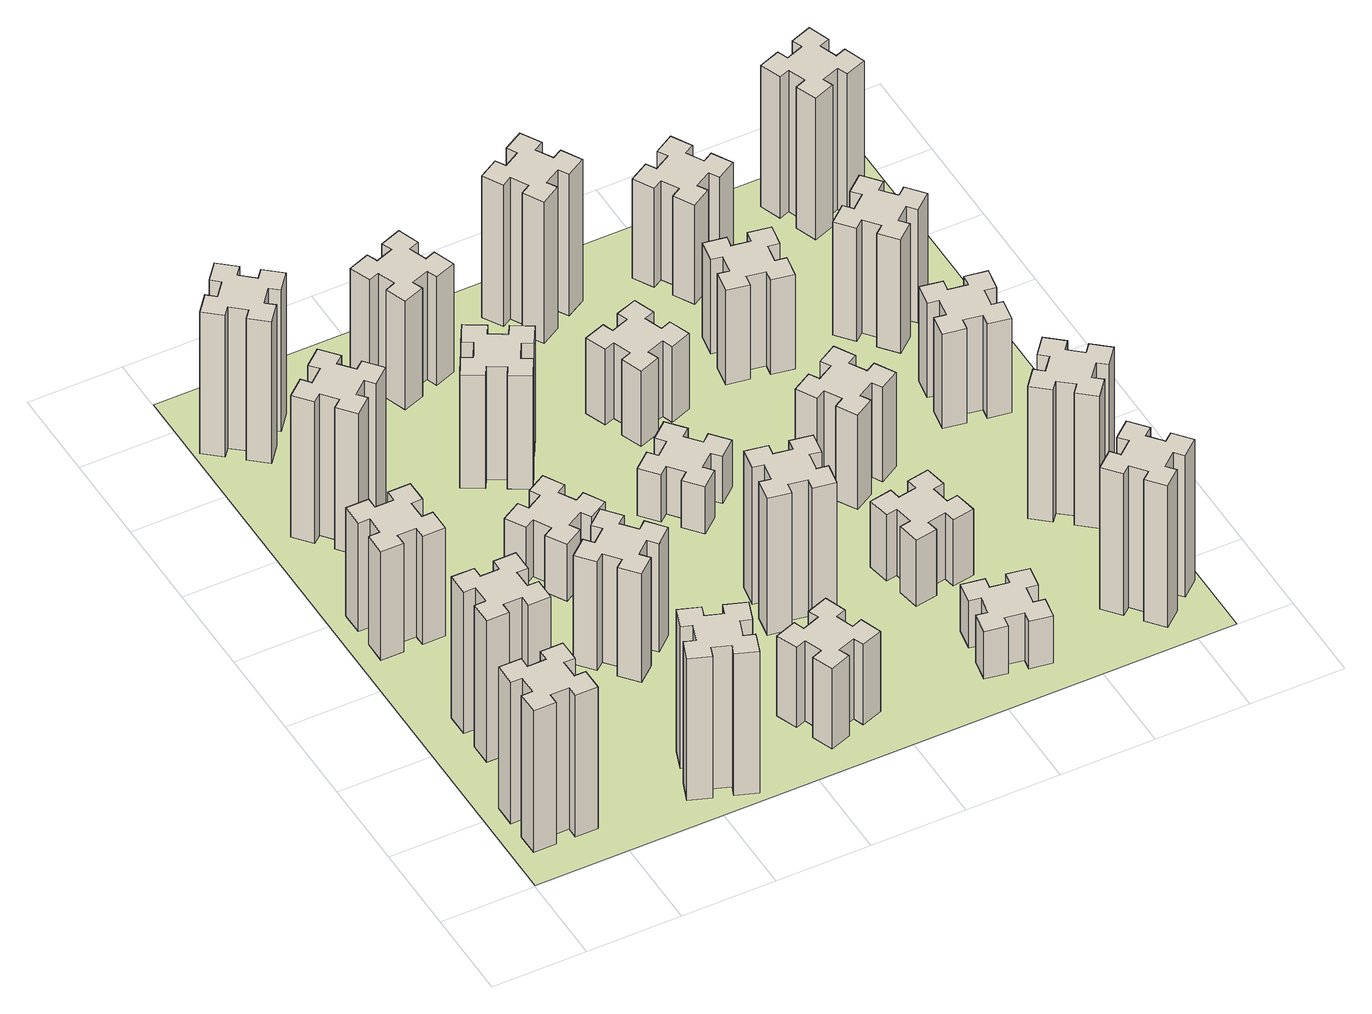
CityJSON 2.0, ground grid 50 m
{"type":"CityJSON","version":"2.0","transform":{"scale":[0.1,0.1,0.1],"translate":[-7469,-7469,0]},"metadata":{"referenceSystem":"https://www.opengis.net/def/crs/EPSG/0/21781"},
"CityObjects":{
"building1":{"type":"Building","attributes":{"class":"1000","function":"1000","usage":"1000","yearOfConstruction":2016,"roofType":"1000","measuredHeight":90,"storeysAboveGround":30,"storeysBelowGround":0},"geometry":[{"type":"Solid","lod":"1","boundaries":[[[[0,1,2,3,4,5,6,7,8,9,10,11,12,13,14,15,16,17,18,19]],[[17,16,20,21]],[[16,15,22,20]],[[15,14,23,22]],[[14,13,24,23]],[[13,12,25,24]],[[12,11,26,25]],[[11,10,27,26]],[[10,9,28,27]],[[9,8,29,28]],[[8,7,30,29]],[[7,6,31,30]],[[6,5,32,31]],[[5,4,33,32]],[[4,3,34,33]],[[3,2,35,34]],[[2,1,36,35]],[[1,0,37,36]],[[0,19,38,37]],[[19,18,39,38]],[[18,17,21,39]],[[24,25,26,27,28,29,30,31,32,33,34,35,36,37,38,39,21,20,22,23]]]]}]},
"building2":{"type":"Building","attributes":{"class":"1000","function":"1000","usage":"1000","yearOfConstruction":2016,"roofType":"1000","measuredHeight":90,"storeysAboveGround":30,"storeysBelowGround":0},"geometry":[{"type":"Solid","lod":"1","boundaries":[[[[40,41,42,43,44,45,46,47,48,49,50,51,52,53,54,55,56,57,58,59]],[[57,56,60,61]],[[56,55,62,60]],[[55,54,63,62]],[[54,53,64,63]],[[53,52,65,64]],[[52,51,66,65]],[[51,50,67,66]],[[50,49,68,67]],[[49,48,69,68]],[[48,47,70,69]],[[47,46,71,70]],[[46,45,72,71]],[[45,44,73,72]],[[44,43,74,73]],[[43,42,75,74]],[[42,41,76,75]],[[41,40,77,76]],[[40,59,78,77]],[[59,58,79,78]],[[58,57,61,79]],[[64,65,66,67,68,69,70,71,72,73,74,75,76,77,78,79,61,60,62,63]]]]}]},
"building3":{"type":"Building","attributes":{"class":"1000","function":"1000","usage":"1000","yearOfConstruction":2016,"roofType":"1000","measuredHeight":69,"storeysAboveGround":30,"storeysBelowGround":0},"geometry":[{"type":"Solid","lod":"1","boundaries":[[[[80,81,82,83,84,85,86,87,88,89,90,91,92,93,94,95,96,97,98,99]],[[97,96,100,101]],[[96,95,102,100]],[[95,94,103,102]],[[94,93,104,103]],[[93,92,105,104]],[[92,91,106,105]],[[91,90,107,106]],[[90,89,108,107]],[[89,88,109,108]],[[88,87,110,109]],[[87,86,111,110]],[[86,85,112,111]],[[85,84,113,112]],[[84,83,114,113]],[[83,82,115,114]],[[82,81,116,115]],[[81,80,117,116]],[[80,99,118,117]],[[99,98,119,118]],[[98,97,101,119]],[[104,105,106,107,108,109,110,111,112,113,114,115,116,117,118,119,101,100,102,103]]]]}]},
"building4":{"type":"Building","attributes":{"class":"1000","function":"1000","usage":"1000","yearOfConstruction":2016,"roofType":"1000","measuredHeight":90,"storeysAboveGround":30,"storeysBelowGround":0},"geometry":[{"type":"Solid","lod":"1","boundaries":[[[[120,121,122,123,124,125,126,127,128,129,130,131,132,133,134,135,136,137,138,139]],[[137,136,140,141]],[[136,135,142,140]],[[135,134,143,142]],[[134,133,144,143]],[[133,132,145,144]],[[132,131,146,145]],[[131,130,147,146]],[[130,129,148,147]],[[129,128,149,148]],[[128,127,150,149]],[[127,126,151,150]],[[126,125,152,151]],[[125,124,153,152]],[[124,123,154,153]],[[123,122,155,154]],[[122,121,156,155]],[[121,120,157,156]],[[120,139,158,157]],[[139,138,159,158]],[[138,137,141,159]],[[144,145,146,147,148,149,150,151,152,153,154,155,156,157,158,159,141,140,142,143]]]]}]},
"building5":{"type":"Building","attributes":{"class":"1000","function":"1000","usage":"1000","yearOfConstruction":2016,"roofType":"1000","measuredHeight":90,"storeysAboveGround":30,"storeysBelowGround":0},"geometry":[{"type":"Solid","lod":"1","boundaries":[[[[160,161,162,163,164,165,166,167,168,169,170,171,172,173,174,175,176,177,178,179]],[[177,176,180,181]],[[176,175,182,180]],[[175,174,183,182]],[[174,173,184,183]],[[173,172,185,184]],[[172,171,186,185]],[[171,170,187,186]],[[170,169,188,187]],[[169,168,189,188]],[[168,167,190,189]],[[167,166,191,190]],[[166,165,192,191]],[[165,164,193,192]],[[164,163,194,193]],[[163,162,195,194]],[[162,161,196,195]],[[161,160,197,196]],[[160,179,198,197]],[[179,178,199,198]],[[178,177,181,199]],[[184,185,186,187,188,189,190,191,192,193,194,195,196,197,198,199,181,180,182,183]]]]}]},
"building6":{"type":"Building","attributes":{"class":"1000","function":"1000","usage":"1000","yearOfConstruction":2016,"roofType":"1000","measuredHeight":90,"storeysAboveGround":30,"storeysBelowGround":0},"geometry":[{"type":"Solid","lod":"1","boundaries":[[[[200,201,202,203,204,205,206,207,208,209,210,211,212,213,214,215,216,217,218,219]],[[217,216,220,221]],[[216,215,222,220]],[[215,214,223,222]],[[214,213,224,223]],[[213,212,225,224]],[[212,211,226,225]],[[211,210,227,226]],[[210,209,228,227]],[[209,208,229,228]],[[208,207,230,229]],[[207,206,231,230]],[[206,205,232,231]],[[205,204,233,232]],[[204,203,234,233]],[[203,202,235,234]],[[202,201,236,235]],[[201,200,237,236]],[[200,219,238,237]],[[219,218,239,238]],[[218,217,221,239]],[[224,225,226,227,228,229,230,231,232,233,234,235,236,237,238,239,221,220,222,223]]]]}]},
"building7":{"type":"Building","attributes":{"class":"1000","function":"1000","usage":"1000","yearOfConstruction":2016,"roofType":"1000","measuredHeight":69,"storeysAboveGround":30,"storeysBelowGround":0},"geometry":[{"type":"Solid","lod":"1","boundaries":[[[[240,241,242,243,244,245,246,247,248,249,250,251,252,253,254,255,256,257,258,259]],[[257,256,260,261]],[[256,255,262,260]],[[255,254,263,262]],[[254,253,264,263]],[[253,252,265,264]],[[252,251,266,265]],[[251,250,267,266]],[[250,249,268,267]],[[249,248,269,268]],[[248,247,270,269]],[[247,246,271,270]],[[246,245,272,271]],[[245,244,273,272]],[[244,243,274,273]],[[243,242,275,274]],[[242,241,276,275]],[[241,240,277,276]],[[240,259,278,277]],[[259,258,279,278]],[[258,257,261,279]],[[264,265,266,267,268,269,270,271,272,273,274,275,276,277,278,279,261,260,262,263]]]]}]},
"building8":{"type":"Building","attributes":{"class":"1000","function":"1000","usage":"1000","yearOfConstruction":2016,"roofType":"1000","measuredHeight":36,"storeysAboveGround":30,"storeysBelowGround":0},"geometry":[{"type":"Solid","lod":"1","boundaries":[[[[280,281,282,283,284,285,286,287,288,289,290,291,292,293,294,295,296,297,298,299]],[[297,296,300,301]],[[296,295,302,300]],[[295,294,303,302]],[[294,293,304,303]],[[293,292,305,304]],[[292,291,306,305]],[[291,290,307,306]],[[290,289,308,307]],[[289,288,309,308]],[[288,287,310,309]],[[287,286,311,310]],[[286,285,312,311]],[[285,284,313,312]],[[284,283,314,313]],[[283,282,315,314]],[[282,281,316,315]],[[281,280,317,316]],[[280,299,318,317]],[[299,298,319,318]],[[298,297,301,319]],[[304,305,306,307,308,309,310,311,312,313,314,315,316,317,318,319,301,300,302,303]]]]}]},
"building9":{"type":"Building","attributes":{"class":"1000","function":"1000","usage":"1000","yearOfConstruction":2016,"roofType":"1000","measuredHeight":51,"storeysAboveGround":30,"storeysBelowGround":0},"geometry":[{"type":"Solid","lod":"1","boundaries":[[[[320,321,322,323,324,325,326,327,328,329,330,331,332,333,334,335,336,337,338,339]],[[337,336,340,341]],[[336,335,342,340]],[[335,334,343,342]],[[334,333,344,343]],[[333,332,345,344]],[[332,331,346,345]],[[331,330,347,346]],[[330,329,348,347]],[[329,328,349,348]],[[328,327,350,349]],[[327,326,351,350]],[[326,325,352,351]],[[325,324,353,352]],[[324,323,354,353]],[[323,322,355,354]],[[322,321,356,355]],[[321,320,357,356]],[[320,339,358,357]],[[339,338,359,358]],[[338,337,341,359]],[[344,345,346,347,348,349,350,351,352,353,354,355,356,357,358,359,341,340,342,343]]]]}]},
"building10":{"type":"Building","attributes":{"class":"1000","function":"1000","usage":"1000","yearOfConstruction":2016,"roofType":"1000","measuredHeight":72,"storeysAboveGround":30,"storeysBelowGround":0},"geometry":[{"type":"Solid","lod":"1","boundaries":[[[[360,361,362,363,364,365,366,367,368,369,370,371,372,373,374,375,376,377,378,379]],[[377,376,380,381]],[[376,375,382,380]],[[375,374,383,382]],[[374,373,384,383]],[[373,372,385,384]],[[372,371,386,385]],[[371,370,387,386]],[[370,369,388,387]],[[369,368,389,388]],[[368,367,390,389]],[[367,366,391,390]],[[366,365,392,391]],[[365,364,393,392]],[[364,363,394,393]],[[363,362,395,394]],[[362,361,396,395]],[[361,360,397,396]],[[360,379,398,397]],[[379,378,399,398]],[[378,377,381,399]],[[384,385,386,387,388,389,390,391,392,393,394,395,396,397,398,399,381,380,382,383]]]]}]},
"building11":{"type":"Building","attributes":{"class":"1000","function":"1000","usage":"1000","yearOfConstruction":2016,"roofType":"1000","measuredHeight":69,"storeysAboveGround":30,"storeysBelowGround":0},"geometry":[{"type":"Solid","lod":"1","boundaries":[[[[400,401,402,403,404,405,406,407,408,409,410,411,412,413,414,415,416,417,418,419]],[[417,416,420,421]],[[416,415,422,420]],[[415,414,423,422]],[[414,413,424,423]],[[413,412,425,424]],[[412,411,426,425]],[[411,410,427,426]],[[410,409,428,427]],[[409,408,429,428]],[[408,407,430,429]],[[407,406,431,430]],[[406,405,432,431]],[[405,404,433,432]],[[404,403,434,433]],[[403,402,435,434]],[[402,401,436,435]],[[401,400,437,436]],[[400,419,438,437]],[[419,418,439,438]],[[418,417,421,439]],[[424,425,426,427,428,429,430,431,432,433,434,435,436,437,438,439,421,420,422,423]]]]}]},
"building12":{"type":"Building","attributes":{"class":"1000","function":"1000","usage":"1000","yearOfConstruction":2016,"roofType":"1000","measuredHeight":87,"storeysAboveGround":30,"storeysBelowGround":0},"geometry":[{"type":"Solid","lod":"1","boundaries":[[[[440,441,442,443,444,445,446,447,448,449,450,451,452,453,454,455,456,457,458,459]],[[457,456,460,461]],[[456,455,462,460]],[[455,454,463,462]],[[454,453,464,463]],[[453,452,465,464]],[[452,451,466,465]],[[451,450,467,466]],[[450,449,468,467]],[[449,448,469,468]],[[448,447,470,469]],[[447,446,471,470]],[[446,445,472,471]],[[445,444,473,472]],[[444,443,474,473]],[[443,442,475,474]],[[442,441,476,475]],[[441,440,477,476]],[[440,459,478,477]],[[459,458,479,478]],[[458,457,461,479]],[[464,465,466,467,468,469,470,471,472,473,474,475,476,477,478,479,461,460,462,463]]]]}]},
"building13":{"type":"Building","attributes":{"class":"1000","function":"1000","usage":"1000","yearOfConstruction":2016,"roofType":"1000","measuredHeight":30,"storeysAboveGround":30,"storeysBelowGround":0},"geometry":[{"type":"Solid","lod":"1","boundaries":[[[[480,481,482,483,484,485,486,487,488,489,490,491,492,493,494,495,496,497,498,499]],[[497,496,500,501]],[[496,495,502,500]],[[495,494,503,502]],[[494,493,504,503]],[[493,492,505,504]],[[492,491,506,505]],[[491,490,507,506]],[[490,489,508,507]],[[489,488,509,508]],[[488,487,510,509]],[[487,486,511,510]],[[486,485,512,511]],[[485,484,513,512]],[[484,483,514,513]],[[483,482,515,514]],[[482,481,516,515]],[[481,480,517,516]],[[480,499,518,517]],[[499,498,519,518]],[[498,497,501,519]],[[504,505,506,507,508,509,510,511,512,513,514,515,516,517,518,519,501,500,502,503]]]]}]},
"building14":{"type":"Building","attributes":{"class":"1000","function":"1000","usage":"1000","yearOfConstruction":2016,"roofType":"1000","measuredHeight":48,"storeysAboveGround":30,"storeysBelowGround":0},"geometry":[{"type":"Solid","lod":"1","boundaries":[[[[520,521,522,523,524,525,526,527,528,529,530,531,532,533,534,535,536,537,538,539]],[[537,536,540,541]],[[536,535,542,540]],[[535,534,543,542]],[[534,533,544,543]],[[533,532,545,544]],[[532,531,546,545]],[[531,530,547,546]],[[530,529,548,547]],[[529,528,549,548]],[[528,527,550,549]],[[527,526,551,550]],[[526,525,552,551]],[[525,524,553,552]],[[524,523,554,553]],[[523,522,555,554]],[[522,521,556,555]],[[521,520,557,556]],[[520,539,558,557]],[[539,538,559,558]],[[538,537,541,559]],[[544,545,546,547,548,549,550,551,552,553,554,555,556,557,558,559,541,540,542,543]]]]}]},
"building15":{"type":"Building","attributes":{"class":"1000","function":"1000","usage":"1000","yearOfConstruction":2016,"roofType":"1000","measuredHeight":30,"storeysAboveGround":30,"storeysBelowGround":0},"geometry":[{"type":"Solid","lod":"1","boundaries":[[[[560,561,562,563,564,565,566,567,568,569,570,571,572,573,574,575,576,577,578,579]],[[577,576,580,581]],[[576,575,582,580]],[[575,574,583,582]],[[574,573,584,583]],[[573,572,585,584]],[[572,571,586,585]],[[571,570,587,586]],[[570,569,588,587]],[[569,568,589,588]],[[568,567,590,589]],[[567,566,591,590]],[[566,565,592,591]],[[565,564,593,592]],[[564,563,594,593]],[[563,562,595,594]],[[562,561,596,595]],[[561,560,597,596]],[[560,579,598,597]],[[579,578,599,598]],[[578,577,581,599]],[[584,585,586,587,588,589,590,591,592,593,594,595,596,597,598,599,581,580,582,583]]]]}]},
"building16":{"type":"Building","attributes":{"class":"1000","function":"1000","usage":"1000","yearOfConstruction":2016,"roofType":"1000","measuredHeight":90,"storeysAboveGround":30,"storeysBelowGround":0},"geometry":[{"type":"Solid","lod":"1","boundaries":[[[[600,601,602,603,604,605,606,607,608,609,610,611,612,613,614,615,616,617,618,619]],[[617,616,620,621]],[[616,615,622,620]],[[615,614,623,622]],[[614,613,624,623]],[[613,612,625,624]],[[612,611,626,625]],[[611,610,627,626]],[[610,609,628,627]],[[609,608,629,628]],[[608,607,630,629]],[[607,606,631,630]],[[606,605,632,631]],[[605,604,633,632]],[[604,603,634,633]],[[603,602,635,634]],[[602,601,636,635]],[[601,600,637,636]],[[600,619,638,637]],[[619,618,639,638]],[[618,617,621,639]],[[624,625,626,627,628,629,630,631,632,633,634,635,636,637,638,639,621,620,622,623]]]]}]},
"building17":{"type":"Building","attributes":{"class":"1000","function":"1000","usage":"1000","yearOfConstruction":2016,"roofType":"1000","measuredHeight":42,"storeysAboveGround":30,"storeysBelowGround":0},"geometry":[{"type":"Solid","lod":"1","boundaries":[[[[640,641,642,643,644,645,646,647,648,649,650,651,652,653,654,655,656,657,658,659]],[[657,656,660,661]],[[656,655,662,660]],[[655,654,663,662]],[[654,653,664,663]],[[653,652,665,664]],[[652,651,666,665]],[[651,650,667,666]],[[650,649,668,667]],[[649,648,669,668]],[[648,647,670,669]],[[647,646,671,670]],[[646,645,672,671]],[[645,644,673,672]],[[644,643,674,673]],[[643,642,675,674]],[[642,641,676,675]],[[641,640,677,676]],[[640,659,678,677]],[[659,658,679,678]],[[658,657,661,679]],[[664,665,666,667,668,669,670,671,672,673,674,675,676,677,678,679,661,660,662,663]]]]}]},
"building18":{"type":"Building","attributes":{"class":"1000","function":"1000","usage":"1000","yearOfConstruction":2016,"roofType":"1000","measuredHeight":60,"storeysAboveGround":30,"storeysBelowGround":0},"geometry":[{"type":"Solid","lod":"1","boundaries":[[[[680,681,682,683,684,685,686,687,688,689,690,691,692,693,694,695,696,697,698,699]],[[697,696,700,701]],[[696,695,702,700]],[[695,694,703,702]],[[694,693,704,703]],[[693,692,705,704]],[[692,691,706,705]],[[691,690,707,706]],[[690,689,708,707]],[[689,688,709,708]],[[688,687,710,709]],[[687,686,711,710]],[[686,685,712,711]],[[685,684,713,712]],[[684,683,714,713]],[[683,682,715,714]],[[682,681,716,715]],[[681,680,717,716]],[[680,699,718,717]],[[699,698,719,718]],[[698,697,701,719]],[[704,705,706,707,708,709,710,711,712,713,714,715,716,717,718,719,701,700,702,703]]]]}]},
"building19":{"type":"Building","attributes":{"class":"1000","function":"1000","usage":"1000","yearOfConstruction":2016,"roofType":"1000","measuredHeight":60,"storeysAboveGround":30,"storeysBelowGround":0},"geometry":[{"type":"Solid","lod":"1","boundaries":[[[[720,721,722,723,724,725,726,727,728,729,730,731,732,733,734,735,736,737,738,739]],[[737,736,740,741]],[[736,735,742,740]],[[735,734,743,742]],[[734,733,744,743]],[[733,732,745,744]],[[732,731,746,745]],[[731,730,747,746]],[[730,729,748,747]],[[729,728,749,748]],[[728,727,750,749]],[[727,726,751,750]],[[726,725,752,751]],[[725,724,753,752]],[[724,723,754,753]],[[723,722,755,754]],[[722,721,756,755]],[[721,720,757,756]],[[720,739,758,757]],[[739,738,759,758]],[[738,737,741,759]],[[744,745,746,747,748,749,750,751,752,753,754,755,756,757,758,759,741,740,742,743]]]]}]},
"building20":{"type":"Building","attributes":{"class":"1000","function":"1000","usage":"1000","yearOfConstruction":2016,"roofType":"1000","measuredHeight":90,"storeysAboveGround":30,"storeysBelowGround":0},"geometry":[{"type":"Solid","lod":"1","boundaries":[[[[760,761,762,763,764,765,766,767,768,769,770,771,772,773,774,775,776,777,778,779]],[[777,776,780,781]],[[776,775,782,780]],[[775,774,783,782]],[[774,773,784,783]],[[773,772,785,784]],[[772,771,786,785]],[[771,770,787,786]],[[770,769,788,787]],[[769,768,789,788]],[[768,767,790,789]],[[767,766,791,790]],[[766,765,792,791]],[[765,764,793,792]],[[764,763,794,793]],[[763,762,795,794]],[[762,761,796,795]],[[761,760,797,796]],[[760,779,798,797]],[[779,778,799,798]],[[778,777,781,799]],[[784,785,786,787,788,789,790,791,792,793,794,795,796,797,798,799,781,780,782,783]]]]}]},
"building21":{"type":"Building","attributes":{"class":"1000","function":"1000","usage":"1000","yearOfConstruction":2016,"roofType":"1000","measuredHeight":63,"storeysAboveGround":30,"storeysBelowGround":0},"geometry":[{"type":"Solid","lod":"1","boundaries":[[[[800,801,802,803,804,805,806,807,808,809,810,811,812,813,814,815,816,817,818,819]],[[817,816,820,821]],[[816,815,822,820]],[[815,814,823,822]],[[814,813,824,823]],[[813,812,825,824]],[[812,811,826,825]],[[811,810,827,826]],[[810,809,828,827]],[[809,808,829,828]],[[808,807,830,829]],[[807,806,831,830]],[[806,805,832,831]],[[805,804,833,832]],[[804,803,834,833]],[[803,802,835,834]],[[802,801,836,835]],[[801,800,837,836]],[[800,819,838,837]],[[819,818,839,838]],[[818,817,821,839]],[[824,825,826,827,828,829,830,831,832,833,834,835,836,837,838,839,821,820,822,823]]]]}]},
"building22":{"type":"Building","attributes":{"class":"1000","function":"1000","usage":"1000","yearOfConstruction":2016,"roofType":"1000","measuredHeight":84,"storeysAboveGround":30,"storeysBelowGround":0},"geometry":[{"type":"Solid","lod":"1","boundaries":[[[[840,841,842,843,844,845,846,847,848,849,850,851,852,853,854,855,856,857,858,859]],[[857,856,860,861]],[[856,855,862,860]],[[855,854,863,862]],[[854,853,864,863]],[[853,852,865,864]],[[852,851,866,865]],[[851,850,867,866]],[[850,849,868,867]],[[849,848,869,868]],[[848,847,870,869]],[[847,846,871,870]],[[846,845,872,871]],[[845,844,873,872]],[[844,843,874,873]],[[843,842,875,874]],[[842,841,876,875]],[[841,840,877,876]],[[840,859,878,877]],[[859,858,879,878]],[[858,857,861,879]],[[864,865,866,867,868,869,870,871,872,873,874,875,876,877,878,879,861,860,862,863]]]]}]},
"building23":{"type":"Building","attributes":{"class":"1000","function":"1000","usage":"1000","yearOfConstruction":2016,"roofType":"1000","measuredHeight":60,"storeysAboveGround":30,"storeysBelowGround":0},"geometry":[{"type":"Solid","lod":"1","boundaries":[[[[880,881,882,883,884,885,886,887,888,889,890,891,892,893,894,895,896,897,898,899]],[[897,896,900,901]],[[896,895,902,900]],[[895,894,903,902]],[[894,893,904,903]],[[893,892,905,904]],[[892,891,906,905]],[[891,890,907,906]],[[890,889,908,907]],[[889,888,909,908]],[[888,887,910,909]],[[887,886,911,910]],[[886,885,912,911]],[[885,884,913,912]],[[884,883,914,913]],[[883,882,915,914]],[[882,881,916,915]],[[881,880,917,916]],[[880,899,918,917]],[[899,898,919,918]],[[898,897,901,919]],[[904,905,906,907,908,909,910,911,912,913,914,915,916,917,918,919,901,900,902,903]]]]}]},
"building24":{"type":"Building","attributes":{"class":"1000","function":"1000","usage":"1000","yearOfConstruction":2016,"roofType":"1000","measuredHeight":72,"storeysAboveGround":30,"storeysBelowGround":0},"geometry":[{"type":"Solid","lod":"1","boundaries":[[[[920,921,922,923,924,925,926,927,928,929,930,931,932,933,934,935,936,937,938,939]],[[937,936,940,941]],[[936,935,942,940]],[[935,934,943,942]],[[934,933,944,943]],[[933,932,945,944]],[[932,931,946,945]],[[931,930,947,946]],[[930,929,948,947]],[[929,928,949,948]],[[928,927,950,949]],[[927,926,951,950]],[[926,925,952,951]],[[925,924,953,952]],[[924,923,954,953]],[[923,922,955,954]],[[922,921,956,955]],[[921,920,957,956]],[[920,939,958,957]],[[939,938,959,958]],[[938,937,941,959]],[[944,945,946,947,948,949,950,951,952,953,954,955,956,957,958,959,941,940,942,943]]]]}]},
"building25":{"type":"Building","attributes":{"class":"1000","function":"1000","usage":"1000","yearOfConstruction":2016,"roofType":"1000","measuredHeight":90,"storeysAboveGround":30,"storeysBelowGround":0},"geometry":[{"type":"Solid","lod":"1","boundaries":[[[[960,961,962,963,964,965,966,967,968,969,970,971,972,973,974,975,976,977,978,979]],[[977,976,980,981]],[[976,975,982,980]],[[975,974,983,982]],[[974,973,984,983]],[[973,972,985,984]],[[972,971,986,985]],[[971,970,987,986]],[[970,969,988,987]],[[969,968,989,988]],[[968,967,990,989]],[[967,966,991,990]],[[966,965,992,991]],[[965,964,993,992]],[[964,963,994,993]],[[963,962,995,994]],[[962,961,996,995]],[[961,960,997,996]],[[960,979,998,997]],[[979,978,999,998]],[[978,977,981,999]],[[984,985,986,987,988,989,990,991,992,993,994,995,996,997,998,999,981,980,982,983]]]]}]},
"landuse1":{"type":"LandUse","attributes":{"name":"plot1","function":"1010"},"geometry":[{"type":"MultiSurface","lod":"1","boundaries":[[[1000,1001,1002,1003]]]}]}
},
"vertices":[
[165,425,0],[165,325,0],[105,325,0],[105,205,0],[225,205,0],[225,265,0],[325,265,0],[325,205,0],[445,205,0],[445,325,0],[385,325,0],[385,425,0],[445,425,0],[445,545,0],[325,545,0],[325,485,0],[225,485,0],[225,545,0],[105,545,0],[105,425,0],[225,485,900],[225,545,900],[325,485,900],[325,545,900],[445,545,900],[445,425,900],[385,425,900],[385,325,900],[445,325,900],[445,205,900],[325,205,900],[325,265,900],[225,265,900],[225,205,900],[105,205,900],[105,325,900],[165,325,900],[165,425,900],[105,425,900],[105,545,900],
[425,1125,0],[325,1125,0],[325,1185,0],[205,1185,0],[205,1065,0],[265,1065,0],[265,965,0],[205,965,0],[205,845,0],[325,845,0],[325,905,0],[425,905,0],[425,845,0],[545,845,0],[545,965,0],[485,965,0],[485,1065,0],[545,1065,0],[545,1185,0],[425,1185,0],[485,1065,900],[545,1065,900],[485,965,900],[545,965,900],[545,845,900],[425,845,900],[425,905,900],[325,905,900],[325,845,900],[205,845,900],[205,965,900],[265,965,900],[265,1065,900],[205,1065,900],[205,1185,900],[325,1185,900],[325,1125,900],[425,1125,900],[425,1185,900],[545,1185,900],
[325,1965,0],[225,1965,0],[225,2025,0],[105,2025,0],[105,1905,0],[165,1905,0],[165,1805,0],[105,1805,0],[105,1685,0],[225,1685,0],[225,1745,0],[325,1745,0],[325,1685,0],[445,1685,0],[445,1805,0],[385,1805,0],[385,1905,0],[445,1905,0],[445,2025,0],[325,2025,0],[385,1905,690],[445,1905,690],[385,1805,690],[445,1805,690],[445,1685,690],[325,1685,690],[325,1745,690],[225,1745,690],[225,1685,690],[105,1685,690],[105,1805,690],[165,1805,690],[165,1905,690],[105,1905,690],[105,2025,690],[225,2025,690],[225,1965,690],[325,1965,690],[325,2025,690],[445,2025,690],
[492,2628,0],[427,2704,0],[473,2743,0],[396,2835,0],[304,2758,0],[343,2712,0],[266,2647,0],[228,2693,0],[136,2616,0],[213,2524,0],[259,2563,0],[323,2486,0],[277,2448,0],[354,2356,0],[446,2433,0],[408,2479,0],[484,2543,0],[523,2497,0],[615,2574,0],[538,2666,0],[484,2543,900],[523,2497,900],[408,2479,900],[446,2433,900],[354,2356,900],[277,2448,900],[323,2486,900],[259,2563,900],[213,2524,900],[136,2616,900],[228,2693,900],[266,2647,900],[343,2712,900],[304,2758,900],[396,2835,900],[473,2743,900],[427,2704,900],[492,2628,900],[538,2666,900],[615,2574,900],
[1029,360,0],[995,266,0],[939,287,0],[897,174,0],[1010,133,0],[1031,189,0],[1125,155,0],[1104,99,0],[1217,57,0],[1258,170,0],[1202,191,0],[1236,285,0],[1292,264,0],[1333,377,0],[1220,418,0],[1200,362,0],[1106,396,0],[1127,452,0],[1014,493,0],[973,380,0],[1106,396,900],[1127,452,900],[1200,362,900],[1220,418,900],[1333,377,900],[1292,264,900],[1236,285,900],[1202,191,900],[1258,170,900],[1217,57,900],[1104,99,900],[1125,155,900],[1031,189,900],[1010,133,900],[897,174,900],[939,287,900],[995,266,900],[1029,360,900],[973,380,900],[1014,493,900],
[384,3387,0],[308,3452,0],[346,3498,0],[254,3575,0],[177,3483,0],[223,3444,0],[159,3368,0],[113,3406,0],[36,3314,0],[128,3237,0],[166,3283,0],[243,3219,0],[204,3173,0],[296,3096,0],[373,3188,0],[327,3226,0],[392,3303,0],[438,3264,0],[515,3356,0],[423,3433,0],[392,3303,900],[438,3264,900],[327,3226,900],[373,3188,900],[296,3096,900],[204,3173,900],[243,3219,900],[166,3283,900],[128,3237,900],[36,3314,900],[113,3406,900],[159,3368,900],[223,3444,900],[177,3483,900],[254,3575,900],[346,3498,900],[308,3452,900],[384,3387,900],[423,3433,900],[515,3356,900],
[1083,1332,0],[1006,1267,0],[968,1313,0],[876,1236,0],[953,1144,0],[999,1183,0],[1063,1106,0],[1017,1068,0],[1094,976,0],[1186,1053,0],[1148,1099,0],[1224,1163,0],[1263,1117,0],[1355,1194,0],[1278,1286,0],[1232,1248,0],[1167,1324,0],[1213,1363,0],[1136,1455,0],[1044,1378,0],[1167,1324,690],[1213,1363,690],[1232,1248,690],[1278,1286,690],[1355,1194,690],[1263,1117,690],[1224,1163,690],[1148,1099,690],[1186,1053,690],[1094,976,690],[1017,1068,690],[1063,1106,690],[999,1183,690],[953,1144,690],[876,1236,690],[968,1313,690],[1006,1267,690],[1083,1332,690],[1044,1378,690],[1136,1455,690],
[995,1844,0],[1045,1757,0],[993,1727,0],[1053,1623,0],[1157,1683,0],[1127,1735,0],[1214,1785,0],[1244,1733,0],[1348,1793,0],[1288,1897,0],[1236,1867,0],[1186,1954,0],[1238,1984,0],[1178,2088,0],[1074,2028,0],[1104,1976,0],[1017,1926,0],[987,1978,0],[883,1918,0],[943,1814,0],[1017,1926,360],[987,1978,360],[1104,1976,360],[1074,2028,360],[1178,2088,360],[1238,1984,360],[1186,1954,360],[1236,1867,360],[1288,1897,360],[1348,1793,360],[1244,1733,360],[1214,1785,360],[1127,1735,360],[1157,1683,360],[1053,1623,360],[993,1727,360],[1045,1757,360],[995,1844,360],[943,1814,360],[883,1918,360],
[1765,496,0],[1671,462,0],[1650,518,0],[1537,477,0],[1579,364,0],[1635,385,0],[1669,291,0],[1613,270,0],[1654,157,0],[1767,199,0],[1746,255,0],[1840,289,0],[1860,233,0],[1973,274,0],[1932,387,0],[1876,366,0],[1842,460,0],[1898,480,0],[1857,593,0],[1744,552,0],[1842,460,510],[1898,480,510],[1876,366,510],[1932,387,510],[1973,274,510],[1860,233,510],[1840,289,510],[1746,255,510],[1767,199,510],[1654,157,510],[1613,270,510],[1669,291,510],[1635,385,510],[1579,364,510],[1537,477,510],[1650,518,510],[1671,462,510],[1765,496,510],[1744,552,510],[1857,593,510],
[1314,2666,0],[1227,2716,0],[1257,2768,0],[1153,2828,0],[1093,2724,0],[1145,2694,0],[1095,2607,0],[1043,2637,0],[983,2533,0],[1087,2473,0],[1117,2525,0],[1204,2475,0],[1174,2423,0],[1278,2363,0],[1338,2467,0],[1286,2497,0],[1336,2584,0],[1388,2554,0],[1448,2658,0],[1344,2718,0],[1336,2584,720],[1388,2554,720],[1286,2497,720],[1338,2467,720],[1278,2363,720],[1174,2423,720],[1204,2475,720],[1117,2525,720],[1087,2473,720],[983,2533,720],[1043,2637,720],[1095,2607,720],[1145,2694,720],[1093,2724,720],[1153,2828,720],[1257,2768,720],[1227,2716,720],[1314,2666,720],[1344,2718,720],[1448,2658,720],
[1125,3456,0],[1031,3422,0],[1010,3478,0],[897,3437,0],[939,3324,0],[995,3345,0],[1029,3251,0],[973,3230,0],[1014,3117,0],[1127,3159,0],[1106,3215,0],[1200,3249,0],[1220,3193,0],[1333,3234,0],[1292,3347,0],[1236,3326,0],[1202,3420,0],[1258,3440,0],[1217,3553,0],[1104,3512,0],[1202,3420,690],[1258,3440,690],[1236,3326,690],[1292,3347,690],[1333,3234,690],[1220,3193,690],[1200,3249,690],[1106,3215,690],[1127,3159,690],[1014,3117,690],[973,3230,690],[1029,3251,690],[995,3345,690],[939,3324,690],[897,3437,690],[1010,3478,690],[1031,3422,690],[1125,3456,690],[1104,3512,690],[1217,3553,690],
[2055,1047,0],[2072,1145,0],[2131,1135,0],[2152,1253,0],[2034,1274,0],[2024,1215,0],[1925,1232,0],[1936,1291,0],[1817,1312,0],[1797,1194,0],[1856,1184,0],[1838,1085,0],[1779,1096,0],[1758,977,0],[1877,957,0],[1887,1016,0],[1985,998,0],[1975,939,0],[2093,918,0],[2114,1037,0],[1985,998,870],[1975,939,870],[1887,1016,870],[1877,957,870],[1758,977,870],[1779,1096,870],[1838,1085,870],[1856,1184,870],[1797,1194,870],[1817,1312,870],[1936,1291,870],[1925,1232,870],[2024,1215,870],[2034,1274,870],[2152,1253,870],[2131,1135,870],[2072,1145,870],[2055,1047,870],[2114,1037,870],[2093,918,870],
[1972,1988,0],[1907,2064,0],[1953,2103,0],[1876,2195,0],[1784,2118,0],[1823,2072,0],[1746,2007,0],[1708,2053,0],[1616,1976,0],[1693,1884,0],[1739,1923,0],[1803,1846,0],[1757,1808,0],[1834,1716,0],[1926,1793,0],[1888,1839,0],[1964,1903,0],[2003,1857,0],[2095,1934,0],[2018,2026,0],[1964,1903,300],[2003,1857,300],[1888,1839,300],[1926,1793,300],[1834,1716,300],[1757,1808,300],[1803,1846,300],[1739,1923,300],[1693,1884,300],[1616,1976,300],[1708,2053,300],[1746,2007,300],[1823,2072,300],[1784,2118,300],[1876,2195,300],[1953,2103,300],[1907,2064,300],[1972,1988,300],[2018,2026,300],[2095,1934,300],
[1946,2475,0],[2040,2509,0],[2060,2453,0],[2173,2494,0],[2132,2607,0],[2076,2586,0],[2042,2680,0],[2098,2700,0],[2057,2813,0],[1944,2772,0],[1965,2716,0],[1871,2682,0],[1850,2738,0],[1737,2697,0],[1779,2584,0],[1835,2605,0],[1869,2511,0],[1813,2490,0],[1854,2377,0],[1967,2419,0],[1869,2511,480],[1813,2490,480],[1835,2605,480],[1779,2584,480],[1737,2697,480],[1850,2738,480],[1871,2682,480],[1965,2716,480],[1944,2772,480],[2057,2813,480],[2098,2700,480],[2042,2680,480],[2076,2586,480],[2132,2607,480],[2173,2494,480],[2060,2453,480],[2040,2509,480],[1946,2475,480],[1967,2419,480],[1854,2377,480],
[2596,444,0],[2578,345,0],[2519,356,0],[2498,237,0],[2617,217,0],[2627,276,0],[2725,258,0],[2715,199,0],[2833,178,0],[2854,297,0],[2795,307,0],[2812,405,0],[2871,395,0],[2892,513,0],[2774,534,0],[2764,475,0],[2665,492,0],[2676,551,0],[2557,572,0],[2537,454,0],[2665,492,300],[2676,551,300],[2764,475,300],[2774,534,300],[2892,513,300],[2871,395,300],[2812,405,300],[2795,307,300],[2854,297,300],[2833,178,300],[2715,199,300],[2725,258,300],[2627,276,300],[2617,217,300],[2498,237,300],[2519,356,300],[2578,345,300],[2596,444,300],[2537,454,300],[2557,572,300],
[1844,3556,0],[1757,3506,0],[1727,3558,0],[1623,3498,0],[1683,3394,0],[1735,3424,0],[1785,3337,0],[1733,3307,0],[1793,3203,0],[1897,3263,0],[1867,3315,0],[1954,3365,0],[1984,3313,0],[2088,3373,0],[2028,3477,0],[1976,3447,0],[1926,3534,0],[1978,3564,0],[1918,3668,0],[1814,3608,0],[1926,3534,900],[1978,3564,900],[1976,3447,900],[2028,3477,900],[2088,3373,900],[1984,3313,900],[1954,3365,900],[1867,3315,900],[1897,3263,900],[1793,3203,900],[1733,3307,900],[1785,3337,900],[1735,3424,900],[1683,3394,900],[1623,3498,900],[1727,3558,900],[1757,3506,900],[1844,3556,900],[1814,3608,900],[1918,3668,900],
[2625,1132,0],[2527,1115,0],[2517,1174,0],[2398,1153,0],[2419,1035,0],[2478,1045,0],[2496,947,0],[2437,937,0],[2457,818,0],[2576,839,0],[2565,898,0],[2664,916,0],[2674,857,0],[2792,877,0],[2771,996,0],[2712,985,0],[2695,1084,0],[2754,1094,0],[2733,1212,0],[2615,1191,0],[2695,1084,420],[2754,1094,420],[2712,985,420],[2771,996,420],[2792,877,420],[2674,857,420],[2664,916,420],[2565,898,420],[2576,839,420],[2457,818,420],[2437,937,420],[2496,947,420],[2478,1045,420],[2419,1035,420],[2398,1153,420],[2517,1174,420],[2527,1115,420],[2625,1132,420],[2615,1191,420],[2733,1212,420],
[2475,1744,0],[2525,1657,0],[2473,1627,0],[2533,1523,0],[2637,1583,0],[2607,1635,0],[2694,1685,0],[2724,1633,0],[2828,1693,0],[2768,1797,0],[2716,1767,0],[2666,1854,0],[2718,1884,0],[2658,1988,0],[2554,1928,0],[2584,1876,0],[2497,1826,0],[2467,1878,0],[2363,1818,0],[2423,1714,0],[2497,1826,600],[2467,1878,600],[2584,1876,600],[2554,1928,600],[2658,1988,600],[2718,1884,600],[2666,1854,600],[2716,1767,600],[2768,1797,600],[2828,1693,600],[2724,1633,600],[2694,1685,600],[2607,1635,600],[2637,1583,600],[2533,1523,600],[2473,1627,600],[2525,1657,600],[2475,1744,600],[2423,1714,600],[2363,1818,600],
[2664,2795,0],[2565,2812,0],[2576,2871,0],[2457,2892,0],[2437,2774,0],[2496,2764,0],[2478,2665,0],[2419,2676,0],[2398,2557,0],[2517,2537,0],[2527,2596,0],[2625,2578,0],[2615,2519,0],[2733,2498,0],[2754,2617,0],[2695,2627,0],[2712,2725,0],[2771,2715,0],[2792,2833,0],[2674,2854,0],[2712,2725,600],[2771,2715,600],[2695,2627,600],[2754,2617,600],[2733,2498,600],[2615,2519,600],[2625,2578,600],[2527,2596,600],[2517,2537,600],[2398,2557,600],[2419,2676,600],[2478,2665,600],[2496,2764,600],[2437,2774,600],[2457,2892,600],[2576,2871,600],[2565,2812,600],[2664,2795,600],[2674,2854,600],[2792,2833,600],
[3468,259,0],[3544,323,0],[3583,277,0],[3675,354,0],[3598,446,0],[3552,408,0],[3487,484,0],[3533,523,0],[3456,615,0],[3364,538,0],[3403,492,0],[3326,427,0],[3288,473,0],[3196,396,0],[3273,304,0],[3319,343,0],[3383,266,0],[3337,228,0],[3414,136,0],[3506,213,0],[3383,266,900],[3337,228,900],[3319,343,900],[3273,304,900],[3196,396,900],[3288,473,900],[3326,427,900],[3403,492,900],[3364,538,900],[3456,615,900],[3533,523,900],[3487,484,900],[3552,408,900],[3598,446,900],[3675,354,900],[3583,277,900],[3544,323,900],[3468,259,900],[3506,213,900],[3414,136,900],
[2716,3347,0],[2666,3434,0],[2718,3464,0],[2658,3568,0],[2554,3508,0],[2584,3456,0],[2497,3406,0],[2467,3458,0],[2363,3398,0],[2423,3294,0],[2475,3324,0],[2525,3237,0],[2473,3207,0],[2533,3103,0],[2637,3163,0],[2607,3215,0],[2694,3265,0],[2724,3213,0],[2828,3273,0],[2768,3377,0],[2694,3265,630],[2724,3213,630],[2607,3215,630],[2637,3163,630],[2533,3103,630],[2473,3207,630],[2525,3237,630],[2475,3324,630],[2423,3294,630],[2363,3398,630],[2467,3458,630],[2497,3406,630],[2584,3456,630],[2554,3508,630],[2658,3568,630],[2718,3464,630],[2666,3434,630],[2716,3347,630],[2768,3377,630],[2828,3273,630],
[3487,1006,0],[3552,1083,0],[3598,1044,0],[3675,1136,0],[3583,1213,0],[3544,1167,0],[3468,1232,0],[3506,1278,0],[3414,1355,0],[3337,1263,0],[3383,1224,0],[3319,1148,0],[3273,1186,0],[3196,1094,0],[3288,1017,0],[3326,1063,0],[3403,999,0],[3364,953,0],[3456,876,0],[3533,968,0],[3403,999,840],[3364,953,840],[3326,1063,840],[3288,1017,840],[3196,1094,840],[3273,1186,840],[3319,1148,840],[3383,1224,840],[3337,1263,840],[3414,1355,840],[3506,1278,840],[3468,1232,840],[3544,1167,840],[3583,1213,840],[3675,1136,840],[3598,1044,840],[3552,1083,840],[3487,1006,840],[3533,968,840],[3456,876,840],
[3267,1856,0],[3365,1838,0],[3355,1779,0],[3473,1758,0],[3494,1877,0],[3435,1887,0],[3452,1985,0],[3511,1975,0],[3532,2093,0],[3414,2114,0],[3404,2055,0],[3305,2072,0],[3316,2131,0],[3197,2152,0],[3177,2034,0],[3236,2024,0],[3218,1925,0],[3159,1936,0],[3138,1817,0],[3257,1797,0],[3218,1925,600],[3159,1936,600],[3236,2024,600],[3177,2034,600],[3197,2152,600],[3316,2131,600],[3305,2072,600],[3404,2055,600],[3414,2114,600],[3532,2093,600],[3511,1975,600],[3452,1985,600],[3435,1887,600],[3494,1877,600],[3473,1758,600],[3355,1779,600],[3365,1838,600],[3267,1856,600],[3257,1797,600],[3138,1817,600],
[3119,2563,0],[3183,2486,0],[3137,2448,0],[3214,2356,0],[3306,2433,0],[3268,2479,0],[3344,2543,0],[3383,2497,0],[3475,2574,0],[3398,2666,0],[3352,2628,0],[3287,2704,0],[3333,2743,0],[3256,2835,0],[3164,2758,0],[3203,2712,0],[3126,2647,0],[3088,2693,0],[2996,2616,0],[3073,2524,0],[3126,2647,720],[3088,2693,720],[3203,2712,720],[3164,2758,720],[3256,2835,720],[3333,2743,720],[3287,2704,720],[3352,2628,720],[3398,2666,720],[3475,2574,720],[3383,2497,720],[3344,2543,720],[3268,2479,720],[3306,2433,720],[3214,2356,720],[3137,2448,720],[3183,2486,720],[3119,2563,720],[3073,2524,720],[2996,2616,720],
[3456,3426,0],[3422,3520,0],[3478,3540,0],[3437,3653,0],[3324,3612,0],[3345,3556,0],[3251,3522,0],[3230,3578,0],[3117,3537,0],[3159,3424,0],[3215,3445,0],[3249,3351,0],[3193,3330,0],[3234,3217,0],[3347,3259,0],[3326,3315,0],[3420,3349,0],[3440,3293,0],[3553,3334,0],[3512,3447,0],[3420,3349,900],[3440,3293,900],[3326,3315,900],[3347,3259,900],[3234,3217,900],[3193,3330,900],[3249,3351,900],[3215,3445,900],[3159,3424,900],[3117,3537,900],[3230,3578,900],[3251,3522,900],[3345,3556,900],[3324,3612,900],[3437,3653,900],[3478,3540,900],[3422,3520,900],[3456,3426,900],[3512,3447,900],[3553,3334,900],
[5,3705,0],[3705,3705,0],[3705,5,0],[5,5,0]
]}
